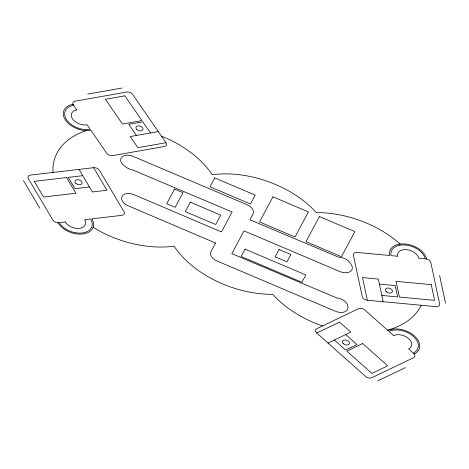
<?xml version="1.0" encoding="UTF-8"?>
<svg xmlns="http://www.w3.org/2000/svg" width="469" height="469" viewBox="0 0 469 469"><rect width="100%" height="100%" fill="white"/><g stroke="black" fill="none" stroke-linecap="round" stroke-linejoin="round"><path stroke-width="0.7" d="M93.278 226.961L93.138 227.336L98.654 230.566A87.404 55.946 19.4 0 0 169.344 246.712L174.093 246.172L176.614 249.795A87.404 55.946 19.4 0 0 268.198 294.274L272.694 294.315L275.567 297.399A87.404 55.946 19.4 0 0 319.958 325.029L322.608 325.926M421.098 305.249L420.353 306.867A87.404 55.946 19.4 0 1 389.428 329.572L387.423 330.082M316.757 333.019A4.602 2.943 19.4 0 1 316.792 328.716L358.527 308.696A4.602 2.943 19.4 0 1 364.818 309.962L387.969 330.563A19.323 12.37 19.4 0 1 414.385 335.886A19.323 12.37 19.4 0 1 414.244 353.948L413.617 353.392A4.602 2.943 19.4 0 1 413.588 357.689L371.853 377.709A4.602 2.943 19.4 0 1 365.562 376.443L316.757 333.019L339.521 322.097L350.783 332.116L328.019 343.038M377.498 380.998L405.322 367.655M87.762 94.076L122.092 88.002M158.311 131.584L130.218 136.555L137.909 147.694L166.003 142.723L132.68 94.457A4.602 2.943 19.4 0 0 126.648 92.053L75.146 101.169A4.602 2.943 19.4 0 0 73.375 104.956L72.953 104.335A19.323 12.37 19.4 0 0 65.537 120.228A19.323 12.37 19.4 0 0 90.892 130.323L106.698 153.222A4.602 2.943 19.4 0 0 112.736 155.626L164.232 146.51A4.602 2.943 19.4 0 0 166.003 142.723M93.589 167.697L30.549 175.078A4.602 2.943 19.4 0 0 28.363 178.689L52.897 220.061A4.602 2.943 19.4 0 0 58.795 222.722L57.986 222.816A19.323 12.37 19.4 0 0 82.767 233.996A19.323 12.37 19.4 0 0 91.93 218.847L121.834 215.341A4.602 2.943 19.4 0 0 124.021 211.736L99.487 170.358A4.602 2.943 19.4 0 0 93.589 167.697L106.967 190.267L92.422 191.968L79.038 169.403M82.755 175.67L68.21 177.376L74.899 188.655L89.444 186.955M399.735 244.126L400.192 244.009A87.404 55.946 19.4 0 0 320.825 212.668L316.323 212.633L313.456 209.543A87.404 55.946 19.4 0 0 216.977 174.228L212.234 174.767L209.707 171.144A87.404 55.946 19.4 0 0 163.957 137.13L161.459 136.145M85.387 130.587L86.448 130.628L82.872 131.83A87.404 55.946 19.4 0 0 52.909 169.796L53.038 172.445M379.409 284.114L395.238 285.592L397.659 296.906L381.83 295.435M367.35 300.248L435.941 306.632A4.602 2.943 19.4 0 0 439.664 303.894L430.788 262.4A4.602 2.943 19.4 0 0 425.717 258.847L426.597 258.929A19.323 12.37 19.4 0 0 405.304 244.009A19.323 12.37 19.4 0 0 389.663 255.494L357.126 252.463A4.602 2.943 19.4 0 0 353.403 255.2L362.279 296.695A4.602 2.943 19.4 0 0 367.35 300.248L362.508 277.613L378.336 279.084L383.179 301.719M345.723 334.544L356.985 344.568L345.606 350.026L334.344 340.007M150.508 132.967L142.822 121.829L128.776 124.314L136.461 135.453M23.45 180.6L39.806 208.189M439.629 275.549L445.55 303.214M174.532 189.095L166.712 203.739L175.16 207.321L182.98 192.677L174.532 189.095M190.32 202.209L185.296 211.625L215.699 224.522L220.729 215.107L190.32 202.209M214.696 177.909L209.948 186.797L250.487 203.997L255.236 195.11L214.696 177.909M215.552 243.042L210.962 251.636A9.755 6.244 19.4 0 0 216.954 260.981L335.534 311.293A9.755 6.244 19.4 0 0 347.916 307.84A26.522 16.978 19.4 0 0 347.81 306.105A9.755 6.244 19.4 0 0 336.894 297.973L231.827 253.688L244.009 230.883L339.955 271.592A9.755 6.244 19.4 0 0 350.138 271.627A9.755 6.244 19.4 0 0 351.217 264.627L349.786 262.529A9.755 6.244 19.4 0 0 338.718 257.229L249.93 219.797L253.008 214.046A9.755 6.244 19.4 0 0 247.016 204.701L132.997 156.324A9.755 6.244 19.4 0 0 121.688 157.215A9.755 6.244 19.4 0 0 124.338 165.885L126.36 167.333A9.755 6.244 19.4 0 0 132.416 169.837L232.137 211.988L221.474 231.956L133.987 194.658A9.755 6.244 19.4 0 0 122.057 196.376A9.755 6.244 19.4 0 0 128.019 205.727L215.552 243.042M245.017 249.15L241.107 256.473L301.919 282.279L305.829 274.957L245.017 249.15M272.958 196.851L259.545 221.954L295.019 237.009L308.426 211.9L272.958 196.851M279.037 249.473L275.127 256.795L286.946 261.813L290.862 254.491L279.037 249.473M319.407 216.561L305.999 241.664L341.467 256.719L354.881 231.61L319.407 216.561M362.666 343.554L346.855 351.14L371.882 373.412L387.693 365.826L362.666 343.554M124.877 95.84L105.373 99.293L122.456 124.045L141.966 120.592L124.877 95.84M66.592 177.563L34.266 181.351L43.558 197.021L75.884 193.234L66.592 177.563M65.261 221.966L59.282 222.669A17.851 11.426 19.4 0 0 82.169 232.993A17.851 11.426 19.4 0 0 90.64 218.994L84.66 219.697A11.039 7.064 19.4 0 1 79.419 228.356A11.039 7.064 19.4 0 1 65.261 221.966M397.577 256.232L391.07 255.623A17.851 11.426 19.4 0 1 405.521 245.017A17.851 11.426 19.4 0 1 425.19 258.8L418.682 258.196A11.039 7.064 19.4 0 0 406.517 249.666A11.039 7.064 19.4 0 0 397.577 256.232M431.234 284.624L396.059 281.353L399.418 297.07L434.593 300.342L431.234 284.624M393.597 335.575L388.965 331.454A17.851 11.426 19.4 0 1 413.371 336.373A17.851 11.426 19.4 0 1 413.242 353.057L408.616 348.936A11.039 7.064 19.4 0 0 408.692 338.618A11.039 7.064 19.4 0 0 393.597 335.575M76.793 109.904L73.633 105.326A17.851 11.426 19.4 0 0 66.786 120.011A17.851 11.426 19.4 0 0 90.206 129.333L87.046 124.754A11.039 7.064 19.4 0 1 72.554 118.985A11.039 7.064 19.4 0 1 76.793 109.904M343.308 343.648A3.682 2.357 19.4 0 0 349.317 343.9A3.682 2.357 19.4 0 0 345.125 339.978A3.682 2.357 19.4 0 0 343.308 343.648M386.427 291.818A3.682 2.357 19.4 0 0 392.342 291.806A3.682 2.357 19.4 0 0 387.898 288.007A3.682 2.357 19.4 0 0 386.427 291.818M76.001 183.438A3.682 2.357 19.4 0 0 81.946 183.502A3.682 2.357 19.4 0 0 77.567 179.668A3.682 2.357 19.4 0 0 76.001 183.438M136.895 129.567A3.682 2.357 19.4 0 0 142.887 129.755A3.682 2.357 19.4 0 0 138.631 125.856A3.682 2.357 19.4 0 0 136.895 129.567"/></g></svg>
